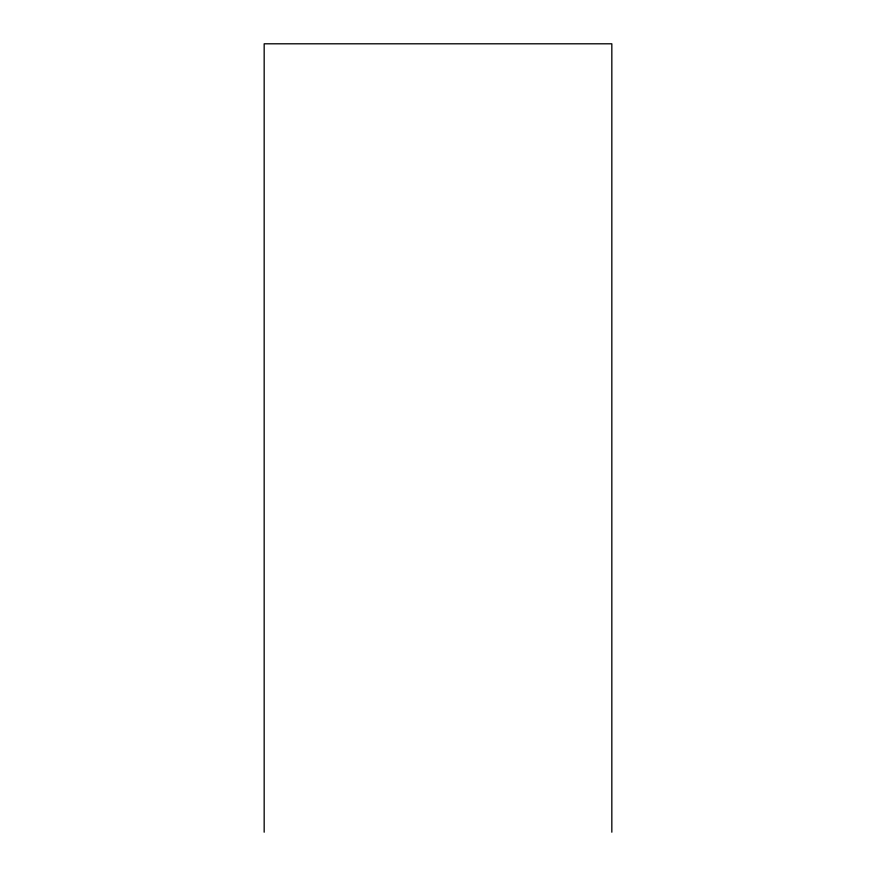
<?xml version="1.0" encoding="UTF-8"?>
<svg xmlns="http://www.w3.org/2000/svg" width="876" height="876" viewBox="0 0 876 876"><rect width="100%" height="100%" fill="white"/><g stroke="black" fill="none" stroke-linecap="round" stroke-linejoin="round"><path stroke-width="1.31" d="M611.831 832.2L611.831 43.8L264.169 43.8L264.169 832.2"/></g></svg>
